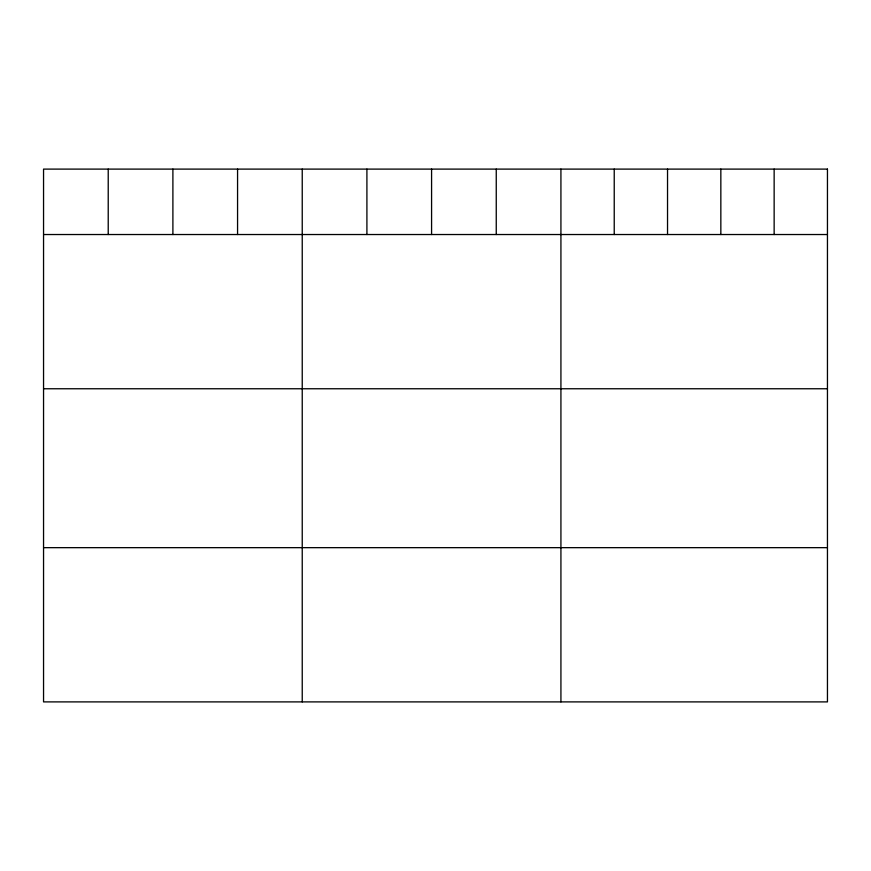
<?xml version="1.0" encoding="UTF-8"?>
<svg xmlns="http://www.w3.org/2000/svg" width="871" height="871" viewBox="0 0 871 871"><rect width="100%" height="100%" fill="white"/><g stroke="black" fill="none" stroke-linecap="round" stroke-linejoin="round"><path stroke-width="1.31" d="M43.55 234.528L827.45 234.528M43.55 388.76L827.45 388.76M43.55 547.663L827.45 547.663M774.145 169.105L774.145 234.528M720.84 169.105L720.84 234.528M667.534 169.105L667.534 234.528M614.229 169.105L614.229 234.528M560.924 169.105L560.924 701.895M496.252 169.105L496.252 234.528M431.581 169.105L431.581 234.528M366.909 169.105L366.909 234.528M302.237 169.105L302.237 701.895M237.565 169.105L237.565 234.528M172.894 169.105L172.894 234.528M108.222 169.105L108.222 234.528M827.45 169.105L43.55 169.105L43.55 701.895L827.45 701.895L827.45 169.105"/></g></svg>
